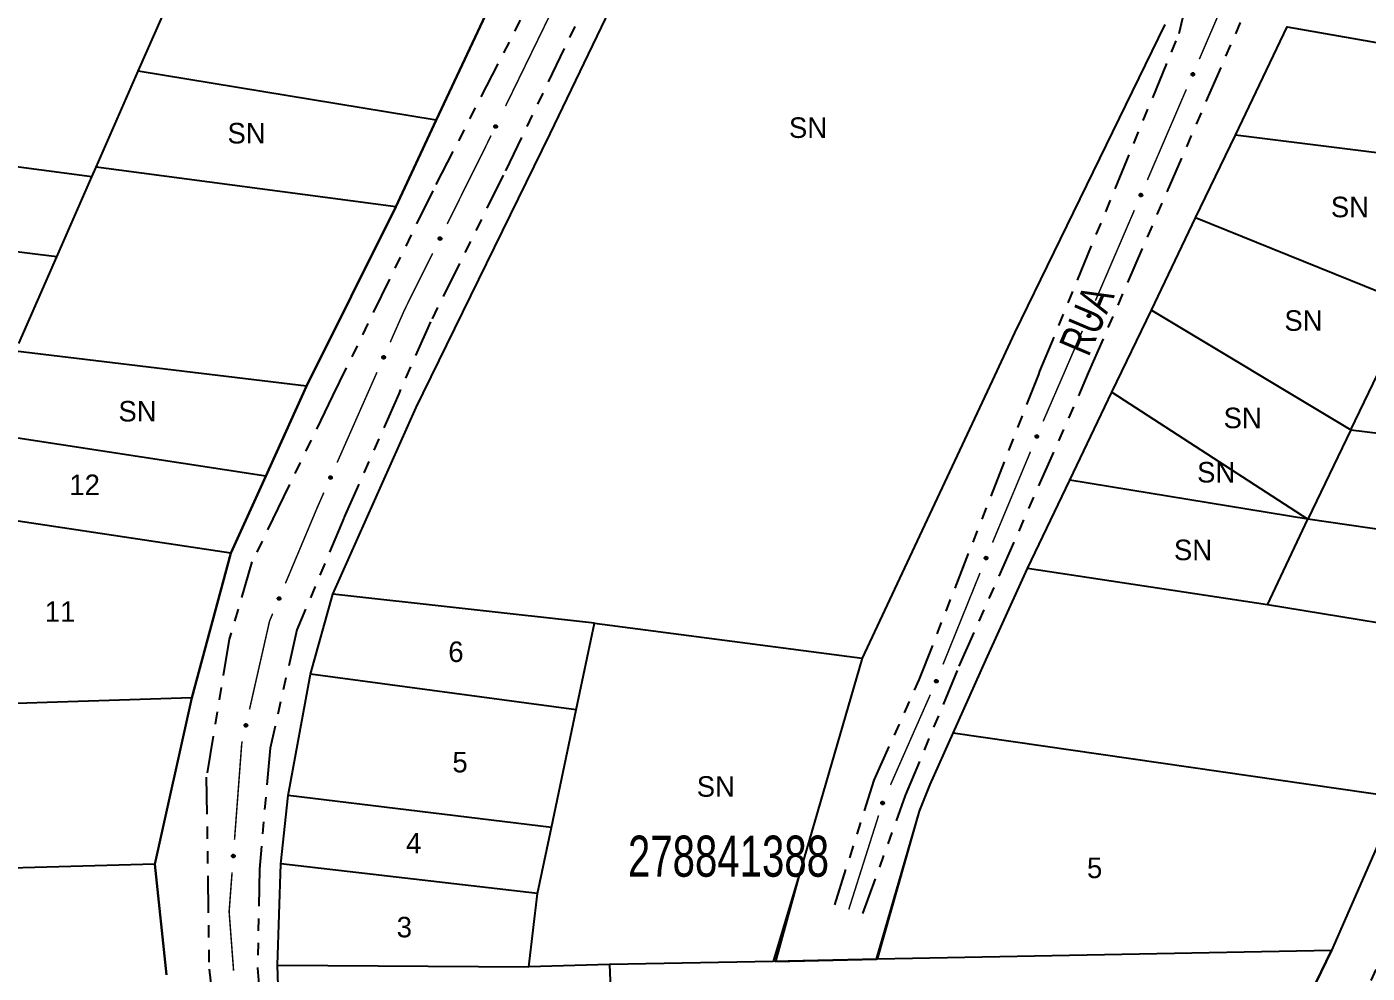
# Model space of a CAD drawing. Extents: x 203665 to 205970, y 4870865 to 4873745.
# Drawn here: x 203947.2 to 204110.3, y 4872643.9 to 4872759.1 of the extents above; entities that cross this region are included whole.
import ezdxf
from ezdxf.enums import TextEntityAlignment as Align

# ---------------------------------------------------------------- set-up
doc = ezdxf.new("R2010")
doc.units = 0
doc.header["$LTSCALE"] = 1.5
doc.header["$MEASUREMENT"] = 0
doc.linetypes.add('TRACO_25', pattern=[8, 3, -1, 1, -1, 1, -1])
for name, color, linetype in [('CD_MALHA_LOTES', 7, 'CONTINUOUS'), ('CD_TXT_QUADRA', 7, 'CONTINUOUS'), ('RU-QUADRA', 210, 'CONTINUOUS'), ('SV-EIXO-RUA-N-PAV', 6, 'CONTINUOUS'), ('SV-RUA-NAO-PAV', 7, 'CONTINUOUS'), ('SV-TXT-RUA-N-PAV', 7, 'CONTINUOUS'), ('Th_NmrPort', 1, 'CONTINUOUS')]:
    doc.layers.add(name, color=color, linetype=linetype)
doc.styles.add('ARIAL', font='ARIAL.SHX')

msp = doc.modelspace()

# ---------------------------------------------------------------- linework, layer by layer
at = {"layer": 'CD_MALHA_LOTES', "linetype": 'Continuous', "flags": 128}
for points in [[(203997.045184, 4872747.71954), (204007.122571, 4872769.27952)], [(203984.453938, 4872690.046151), (203994.607376, 4872712.758477), (203995.457898, 4872714.497536), (204010.90324, 4872746.078567), (204021.301447, 4872767.675082)], [(203960.777097, 4872753.678437), (203964.658147, 4872762.528245)], [(204085.727843, 4872759.355202), (204067.401495, 4872721.82098), (204064.966627, 4872716.61481), (204048.885571, 4872682.230729)], [(204094.290549, 4872745.913631), (204100.593371, 4872759.080587)], [(204100.593371, 4872759.080587), (204129.508646, 4872754.007759)], [(203955.656754, 4872742.002717), (203960.777097, 4872753.678437)], [(203997.045184, 4872747.71954), (203960.777097, 4872753.678437)], [(203992.129054, 4872737.170447), (203997.045184, 4872747.71954)], [(203955.141769, 4872740.828418), (203917.138509, 4872745.849774)], [(204089.446417, 4872735.816038), (204094.290549, 4872745.913631)], [(204124.140947, 4872742.182294), (204094.290549, 4872745.913631)], [(203955.141769, 4872740.828418), (203955.656754, 4872742.002717)], [(203992.129054, 4872737.170447), (203955.656754, 4872742.002717)], [(203950.873699, 4872731.096104), (203955.141769, 4872740.828418)], [(203981.271693, 4872715.330697), (203992.129054, 4872737.170447)], [(203950.873699, 4872731.096104), (203912.422159, 4872735.829224)], [(204084.067833, 4872724.604376), (204089.446417, 4872735.816038)], [(204115.728558, 4872725.198725), (204089.446417, 4872735.816038)], [(203946.239522, 4872720.528969), (203950.873699, 4872731.096104)], [(204079.266077, 4872714.595114), (204084.067833, 4872724.604376)], [(204084.067833, 4872724.604376), (204108.357162, 4872710.010408)], [(204108.357162, 4872710.010408), (204114.33308, 4872722.481786)], [(203981.271693, 4872715.330697), (203945.843474, 4872719.625876)], [(203976.295478, 4872704.385559), (203981.271693, 4872715.330697)], [(204074.13073, 4872703.89048), (204079.266077, 4872714.595114)], [(204079.266077, 4872714.595114), (204103.095548, 4872699.169169)], [(203976.295478, 4872704.385559), (203941.043475, 4872709.782466)], [(204108.357162, 4872710.010408), (204103.095548, 4872699.169169)], [(204108.357162, 4872710.010408), (204133.263878, 4872706.978955)], [(203972.040493, 4872695.026761), (203976.295478, 4872704.385559)], [(204068.978428, 4872693.150505), (204074.13073, 4872703.89048)], [(204103.095548, 4872699.169169), (204074.13073, 4872703.89048)], [(203972.040493, 4872695.026761), (203936.454951, 4872700.372729)], [(204098.196731, 4872688.72299), (204103.095548, 4872699.169169)], [(204127.972386, 4872695.540865), (204103.095548, 4872699.169169)], [(203967.301823, 4872677.426669), (203972.040493, 4872695.026761)], [(204059.944798, 4872673.105512), (204063.919891, 4872682.002356), (204068.978428, 4872693.150505)], [(204098.196731, 4872688.72299), (204068.978428, 4872693.150505)], [(203981.760155, 4872680.27603), (203984.453938, 4872690.046151)], [(204016.293015, 4872686.502925), (203984.453938, 4872690.046151)], [(204123.000375, 4872684.669604), (204098.196731, 4872688.72299)], [(204014.078237, 4872675.96297), (204016.293015, 4872686.502925)], [(204016.293015, 4872686.502925), (204048.885571, 4872682.230729)], [(204048.885571, 4872682.230729), (204041.406858, 4872656.549117), (204038.063453, 4872645.321024)], [(203979.02592, 4872665.504435), (203981.760155, 4872680.27603)], [(204014.078237, 4872675.96297), (203981.760155, 4872680.27603)], [(203967.301823, 4872677.426669), (203929.5738, 4872676.199085)], [(203962.819757, 4872657.174532), (203967.301823, 4872677.426669)], [(204011.065423, 4872661.625226), (204014.078237, 4872675.96297)], [(204050.723779, 4872645.577238), (204055.838317, 4872663.631841), (204057.161779, 4872666.876703), (204059.944798, 4872673.105512)], [(204114.127497, 4872665.269127), (204059.944798, 4872673.105512)], [(203978.119139, 4872657.193495), (203979.02592, 4872665.504435)], [(204011.065423, 4872661.625226), (203979.02592, 4872665.504435)], [(204114.127497, 4872665.269127), (204105.971338, 4872646.659182)], [(204009.379267, 4872653.600938), (204011.065423, 4872661.625226)], [(203962.819757, 4872657.174532), (203873.633464, 4872654.692204)], [(203964.224181, 4872643.680031), (203962.819757, 4872657.174532)], [(203977.743623, 4872644.868553), (203978.119139, 4872657.193495)], [(204009.379267, 4872653.600938), (203978.119139, 4872657.193495)], [(204008.30588, 4872644.674749), (204009.379267, 4872653.600938)], [(204050.723779, 4872645.577238), (204038.063453, 4872645.321024)], [(204105.971338, 4872646.659182), (204050.723779, 4872645.577238)], [(204094.57754, 4872623.111474), (204105.971338, 4872646.659182)], [(203977.743623, 4872644.868553), (204008.30588, 4872644.674749)], [(203978.040754, 4872634.766113), (203977.743623, 4872644.868553)], [(204018.14185, 4872644.933059), (204008.30588, 4872644.674749)], [(204038.063453, 4872645.321024), (204018.14185, 4872644.933059)], [(204018.14185, 4872644.933059), (204018.513482, 4872636.137773)]]:
    msp.add_lwpolyline(points, dxfattribs=at)
at = {"layer": 'RU-QUADRA', "linetype": 'Continuous', "flags": 128}
for points in [[(204007.122571, 4872769.27952), (203997.045184, 4872747.71954), (203992.129054, 4872737.170447), (203981.271693, 4872715.330697), (203976.295478, 4872704.385559), (203972.040493, 4872695.026761), (203967.301823, 4872677.426669), (203962.819757, 4872657.174532), (203964.224181, 4872643.680031)], [(203978.040754, 4872634.766113), (203977.743623, 4872644.868553), (203978.119139, 4872657.193495), (203979.02592, 4872665.504435), (203981.760155, 4872680.27603), (203984.453938, 4872690.046151), (203994.607376, 4872712.758477), (203995.457898, 4872714.497536), (204010.90324, 4872746.078567), (204021.301447, 4872767.675082)], [(204085.727843, 4872759.355202), (204067.401495, 4872721.82098), (204064.966627, 4872716.61481), (204048.885571, 4872682.230729), (204041.406858, 4872656.549117), (204038.335864, 4872645.319265), (204050.603991, 4872645.582568), (204055.838317, 4872663.631841), (204057.161779, 4872666.876703), (204059.944798, 4872673.105512), (204063.919891, 4872682.002356), (204068.978428, 4872693.150505), (204074.13073, 4872703.89048), (204079.266077, 4872714.595114), (204084.067833, 4872724.604376), (204089.446417, 4872735.816038), (204094.290549, 4872745.913631), (204100.604571, 4872759.075214), (204129.508646, 4872754.007759)], [(204114.127497, 4872665.269127), (204105.971338, 4872646.659182), (204094.57754, 4872623.111474)]]:
    msp.add_lwpolyline(points, dxfattribs=at)
at = {"layer": 'SV-EIXO-RUA-N-PAV', "const_width": 0.18}
for points in [[(204094.641559, 4872766.167595), (204089.901381, 4872755.143498)], [(204010.736786, 4872760.228145), (204005.482605, 4872749.439559)], [(204088.321322, 4872751.468799), (204083.581144, 4872740.444702)], [(204003.72259, 4872745.847604), (203998.384246, 4872735.100415)], [(204082.001084, 4872736.770003), (204077.655921, 4872726.664581)], [(203996.604798, 4872731.518018), (203993.490764, 4872725.248824)], [(204077.502213, 4872726.307105), (204077.259485, 4872725.746519)], [(204077.655921, 4872726.664581), (204077.502213, 4872726.307105)], [(203993.197933, 4872724.659295), (203992.252544, 4872722.516861)], [(203993.490764, 4872725.248824), (203993.197933, 4872724.659295)], [(203992.21684, 4872722.435949), (203991.445122, 4872720.687088)], [(203992.252544, 4872722.516861), (203992.21684, 4872722.435949)], [(204075.670117, 4872722.075837), (204070.902014, 4872711.063789)], [(203989.830278, 4872717.027541), (203984.985746, 4872706.048903)], [(204069.358081, 4872707.373787), (204064.735064, 4872696.300047)], [(203982.967191, 4872701.47447), (203982.603079, 4872700.649323)], [(203983.370902, 4872702.389356), (203982.967191, 4872701.47447)], [(203982.603079, 4872700.649323), (203978.692225, 4872691.339296)], [(204063.214587, 4872692.600366), (204058.717117, 4872681.475046)], [(203976.761853, 4872686.743929), (203974.32351, 4872676.001533)], [(203977.143078, 4872687.651458), (203976.761853, 4872686.743929)], [(204057.166557, 4872677.78832), (204052.325781, 4872666.808025)], [(203973.377822, 4872671.835201), (203972.501161, 4872660.140325)], [(203973.438099, 4872672.100758), (203973.377822, 4872671.835201)], [(204050.873234, 4872663.087099), (204047.246308, 4872651.648332)], [(203972.202155, 4872656.151516), (203971.90315, 4872652.162707)], [(203971.90315, 4872652.162707), (203971.844501, 4872651.380314)], [(203971.844501, 4872651.380314), (203972.387516, 4872644.185364)]]:
    msp.add_lwpolyline(points, dxfattribs=at)
at = {"layer": 'SV-EIXO-RUA-N-PAV'}
for points in [[(204089.269235, 4872753.39466), (204089.287987, 4872753.34949), (204089.294867, 4872753.306833), (204089.290364, 4872753.269604), (204089.277808, 4872753.237743), (204089.26129, 4872753.206594), (204089.237709, 4872753.178864), (204089.204718, 4872753.153884), (204089.159538, 4872753.134756), (204089.115377, 4872753.13058), (204089.078642, 4872753.133041), (204089.044665, 4872753.144222), (204089.014675, 4872753.160775), (204088.98668, 4872753.186223), (204088.961692, 4872753.219902), (204088.943557, 4872753.265798), (204088.937099, 4872753.307664), (204088.9424, 4872753.34356), (204088.953856, 4872753.377646), (204088.9711, 4872753.409244), (204088.994405, 4872753.436331), (204089.028361, 4872753.461429), (204089.073898, 4872753.478729), (204089.11558, 4872753.485646), (204089.15154, 4872753.480851), (204089.184845, 4872753.468817), (204089.216288, 4872753.45263), (204089.24515, 4872753.430085), (204089.269235, 4872753.39466)], [(204004.431914, 4872747.028171), (204004.448158, 4872746.982039), (204004.452684, 4872746.939069), (204004.446145, 4872746.902143), (204004.431858, 4872746.87102), (204004.413655, 4872746.840825), (204004.388586, 4872746.814432), (204004.354274, 4872746.791301), (204004.308111, 4872746.774682), (204004.263788, 4872746.772938), (204004.227243, 4872746.777412), (204004.193932, 4872746.790441), (204004.164895, 4872746.808616), (204004.138341, 4872746.835563), (204004.115239, 4872746.870563), (204004.099652, 4872746.917386), (204004.095503, 4872746.959543), (204004.102766, 4872746.995094), (204004.116077, 4872747.0285), (204004.13503, 4872747.059103), (204004.159787, 4872747.08487), (204004.195069, 4872747.108066), (204004.241487, 4872747.122838), (204004.283487, 4872747.127457), (204004.319129, 4872747.120694), (204004.351723, 4872747.106849), (204004.38223, 4872747.08896), (204004.40981, 4872747.064865), (204004.431914, 4872747.028171)], [(204082.948998, 4872738.695865), (204082.96775, 4872738.650694), (204082.974629, 4872738.608037), (204082.970127, 4872738.570808), (204082.95757, 4872738.538947), (204082.941053, 4872738.507798), (204082.917472, 4872738.480068), (204082.884481, 4872738.455089), (204082.839301, 4872738.43596), (204082.79514, 4872738.431784), (204082.758405, 4872738.434246), (204082.724428, 4872738.445426), (204082.694438, 4872738.461979), (204082.666443, 4872738.487427), (204082.641455, 4872738.521106), (204082.62332, 4872738.567003), (204082.616862, 4872738.608868), (204082.622163, 4872738.644764), (204082.633619, 4872738.67885), (204082.650863, 4872738.710448), (204082.674168, 4872738.737535), (204082.708124, 4872738.762634), (204082.75366, 4872738.779933), (204082.795343, 4872738.78685), (204082.831303, 4872738.782055), (204082.864608, 4872738.770021), (204082.896051, 4872738.753834), (204082.924913, 4872738.73129), (204082.948998, 4872738.695865)], [(203997.657028, 4872733.388926), (203997.673272, 4872733.342794), (203997.677799, 4872733.299824), (203997.671259, 4872733.262898), (203997.656972, 4872733.231775), (203997.638769, 4872733.20158), (203997.6137, 4872733.175187), (203997.579388, 4872733.152056), (203997.533225, 4872733.135437), (203997.488902, 4872733.133692), (203997.452357, 4872733.138167), (203997.419046, 4872733.151196), (203997.39001, 4872733.169371), (203997.363455, 4872733.196317), (203997.340353, 4872733.231318), (203997.324766, 4872733.278141), (203997.320617, 4872733.320298), (203997.32788, 4872733.355848), (203997.341191, 4872733.389255), (203997.360144, 4872733.419858), (203997.384901, 4872733.445625), (203997.420183, 4872733.46882), (203997.466601, 4872733.483593), (203997.508601, 4872733.488211), (203997.544244, 4872733.481449), (203997.576837, 4872733.467604), (203997.607344, 4872733.449715), (203997.634924, 4872733.42562), (203997.657028, 4872733.388926)], [(204076.622909, 4872723.99929), (204076.641546, 4872723.954072), (204076.648318, 4872723.911398), (204076.643721, 4872723.87418), (204076.631084, 4872723.842351), (204076.614487, 4872723.811244), (204076.590835, 4872723.783574), (204076.557782, 4872723.758678), (204076.512553, 4872723.739664), (204076.468382, 4872723.7356), (204076.431653, 4872723.738155), (204076.397705, 4872723.749421), (204076.367756, 4872723.76605), (204076.339827, 4872723.791569), (204076.314924, 4872723.825312), (204076.296905, 4872723.871254), (204076.290554, 4872723.913136), (204076.295945, 4872723.949017), (204076.307488, 4872723.983075), (204076.324812, 4872724.014629), (204076.348185, 4872724.041657), (204076.382204, 4872724.066669), (204076.427785, 4872724.083853), (204076.469485, 4872724.090665), (204076.505433, 4872724.085779), (204076.538707, 4872724.07366), (204076.570109, 4872724.057393), (204076.598913, 4872724.034776), (204076.622909, 4872723.99929)], [(203990.796416, 4872718.944325), (203990.814739, 4872718.898978), (203990.821213, 4872718.856259), (203990.816358, 4872718.819074), (203990.8035, 4872718.787333), (203990.786688, 4872718.756343), (203990.762844, 4872718.728838), (203990.729618, 4872718.704172), (203990.684258, 4872718.685473), (203990.64006, 4872718.681716), (203990.60335, 4872718.684526), (203990.569481, 4872718.696028), (203990.539649, 4872718.712865), (203990.511897, 4872718.738577), (203990.487229, 4872718.772492), (203990.46953, 4872718.818558), (203990.46347, 4872718.860483), (203990.469111, 4872718.896327), (203990.48089, 4872718.930303), (203990.498433, 4872718.961736), (203990.521994, 4872718.988601), (203990.556186, 4872719.013376), (203990.601885, 4872719.030242), (203990.643631, 4872719.036764), (203990.679544, 4872719.031628), (203990.712733, 4872719.019278), (203990.744021, 4872719.002794), (203990.772668, 4872718.979977), (203990.796416, 4872718.944325)], [(204070.285521, 4872709.309592), (204070.304751, 4872709.264622), (204070.312082, 4872709.222041), (204070.307975, 4872709.184766), (204070.295757, 4872709.152774), (204070.279571, 4872709.121452), (204070.256284, 4872709.093473), (204070.223561, 4872709.068145), (204070.178586, 4872709.048538), (204070.134472, 4872709.043895), (204070.097712, 4872709.045967), (204070.063619, 4872709.056786), (204070.033455, 4872709.07302), (204070.005192, 4872709.09817), (204069.979848, 4872709.131582), (204069.961227, 4872709.177284), (204069.954326, 4872709.219078), (204069.959246, 4872709.255028), (204069.97034, 4872709.289234), (204069.987248, 4872709.321013), (204070.010265, 4872709.348346), (204070.043952, 4872709.373803), (204070.089303, 4872709.391584), (204070.13091, 4872709.398943), (204070.166919, 4872709.39453), (204070.200349, 4872709.382849), (204070.231962, 4872709.366996), (204070.261061, 4872709.344759), (204070.285521, 4872709.309592)], [(203984.33704, 4872704.30614), (203984.355363, 4872704.260793), (203984.361837, 4872704.218074), (203984.356982, 4872704.180889), (203984.344124, 4872704.149148), (203984.327312, 4872704.118158), (203984.303468, 4872704.090653), (203984.270242, 4872704.065987), (203984.224882, 4872704.047288), (203984.180684, 4872704.043531), (203984.143974, 4872704.046341), (203984.110105, 4872704.057843), (203984.080273, 4872704.07468), (203984.052521, 4872704.100392), (203984.027853, 4872704.134307), (203984.010154, 4872704.180373), (203984.004094, 4872704.222298), (203984.009735, 4872704.258142), (203984.021514, 4872704.292118), (203984.039057, 4872704.323551), (203984.062618, 4872704.350416), (203984.09681, 4872704.375191), (203984.142509, 4872704.392057), (203984.184255, 4872704.398579), (203984.220168, 4872704.393443), (203984.253357, 4872704.381093), (203984.284645, 4872704.364609), (203984.313292, 4872704.341792), (203984.33704, 4872704.30614)], [(204064.105913, 4872694.511512), (204064.125651, 4872694.466763), (204064.133463, 4872694.424268), (204064.129778, 4872694.386949), (204064.117922, 4872694.35482), (204064.102091, 4872694.323317), (204064.079123, 4872694.295077), (204064.046688, 4872694.26938), (204064.001938, 4872694.249266), (204063.957879, 4872694.244124), (204063.921099, 4872694.24578), (204063.886885, 4872694.256213), (204063.856539, 4872694.272105), (204063.827994, 4872694.296933), (204063.802274, 4872694.330057), (204063.783137, 4872694.375545), (204063.775764, 4872694.417259), (204063.780276, 4872694.453262), (204063.790983, 4872694.487591), (204063.80753, 4872694.51956), (204063.830236, 4872694.547151), (204063.863634, 4872694.572987), (204063.90878, 4872694.59128), (204063.950301, 4872694.599109), (204063.986358, 4872694.595103), (204064.019918, 4872694.583801), (204064.051709, 4872694.568307), (204064.081058, 4872694.546401), (204064.105913, 4872694.511512)], [(203978.074787, 4872689.585212), (203978.093917, 4872689.5402), (203978.101155, 4872689.497603), (203978.096965, 4872689.460337), (203978.084677, 4872689.428372), (203978.068421, 4872689.397086), (203978.045073, 4872689.369158), (203978.012294, 4872689.343902), (203977.967276, 4872689.324395), (203977.923152, 4872689.319849), (203977.886397, 4872689.322001), (203977.852328, 4872689.332896), (203977.822199, 4872689.349197), (203977.793992, 4872689.374408), (203977.768722, 4872689.407877), (203977.750202, 4872689.453619), (203977.743393, 4872689.495429), (203977.748392, 4872689.531368), (203977.759562, 4872689.56555), (203977.77654, 4872689.597292), (203977.799617, 4872689.624573), (203977.83336, 4872689.649956), (203977.87875, 4872689.667637), (203977.920373, 4872689.674904), (203977.956372, 4872689.670411), (203977.989777, 4872689.658657), (203978.021355, 4872689.642734), (203978.050405, 4872689.620433), (203978.074787, 4872689.585212)], [(204058.05006, 4872679.519481), (204058.068398, 4872679.474141), (204058.074888, 4872679.431423), (204058.070045, 4872679.394237), (204058.057198, 4872679.362492), (204058.040396, 4872679.331496), (204058.016562, 4872679.303982), (204057.983345, 4872679.279305), (204057.937991, 4872679.26059), (204057.893794, 4872679.256819), (204057.857083, 4872679.259616), (204057.82321, 4872679.271107), (204057.793372, 4872679.287933), (204057.765611, 4872679.313636), (204057.740932, 4872679.347542), (204057.723217, 4872679.393602), (204057.717143, 4872679.435525), (204057.722771, 4872679.471371), (204057.734539, 4872679.505351), (204057.752071, 4872679.53679), (204057.775623, 4872679.563663), (204057.809806, 4872679.58845), (204057.855499, 4872679.605332), (204057.897243, 4872679.611868), (204057.933158, 4872679.606745), (204057.966352, 4872679.594406), (204057.997645, 4872679.577932), (204058.0263, 4872679.555125), (204058.05006, 4872679.519481)], [(203974.019958, 4872674.166896), (203974.046612, 4872674.125888), (203974.061135, 4872674.085194), (203974.063478, 4872674.047767), (203974.056925, 4872674.014154), (203974.046348, 4872673.980521), (203974.028203, 4872673.948964), (203974.000306, 4872673.918401), (203973.959358, 4872673.891375), (203973.916693, 4872673.879238), (203973.880122, 4872673.874977), (203973.844679, 4872673.879792), (203973.812178, 4872673.890615), (203973.780023, 4872673.910547), (203973.749326, 4872673.93912), (203973.723146, 4872673.980953), (203973.709183, 4872674.020946), (203973.707866, 4872674.057207), (203973.712933, 4872674.092809), (203973.724143, 4872674.127016), (203973.742133, 4872674.157889), (203973.770958, 4872674.188744), (203973.812589, 4872674.214037), (203973.852318, 4872674.228419), (203973.888551, 4872674.230244), (203973.923489, 4872674.224467), (203973.957351, 4872674.214269), (203973.989832, 4872674.197349), (203974.019958, 4872674.166896)], [(204051.502786, 4872664.708398), (204051.525912, 4872664.665303), (204051.536976, 4872664.623536), (204051.536177, 4872664.586044), (204051.526832, 4872664.553097), (204051.513475, 4872664.520468), (204051.492751, 4872664.490542), (204051.462392, 4872664.462423), (204051.419324, 4872664.438921), (204051.375793, 4872664.430399), (204051.338994, 4872664.429216), (204051.304079, 4872664.436982), (204051.272599, 4872664.450489), (204051.242225, 4872664.473044), (204051.214029, 4872664.504088), (204051.191445, 4872664.547966), (204051.180879, 4872664.588988), (204051.182604, 4872664.625231), (204051.190634, 4872664.660284), (204051.20467, 4872664.693432), (204051.225182, 4872664.722691), (204051.25649, 4872664.751023), (204051.300093, 4872664.77274), (204051.340887, 4872664.783745), (204051.377145, 4872664.782529), (204051.411477, 4872664.773847), (204051.444366, 4872664.760848), (204051.475316, 4872664.741268), (204051.502786, 4872664.708398)], [(203972.472171, 4872658.28097), (203972.504595, 4872658.244354), (203972.524974, 4872658.206254), (203972.532825, 4872658.169585), (203972.531313, 4872658.135372), (203972.525824, 4872658.100545), (203972.512543, 4872658.066653), (203972.489471, 4872658.032301), (203972.452968, 4872657.999518), (203972.412567, 4872657.981207), (203972.377028, 4872657.971587), (203972.341262, 4872657.971109), (203972.307519, 4872657.977008), (203972.27277, 4872657.991967), (203972.238186, 4872658.015689), (203972.20611, 4872658.053191), (203972.186387, 4872658.090681), (203972.179725, 4872658.126348), (203972.179472, 4872658.162308), (203972.185502, 4872658.197797), (203972.19873, 4872658.230991), (203972.222677, 4872658.265768), (203972.260111, 4872658.296937), (203972.297278, 4872658.317035), (203972.332842, 4872658.324196), (203972.368251, 4872658.323648), (203972.403249, 4872658.318568), (203972.437874, 4872658.306636), (203972.472171, 4872658.28097)]]:
    msp.add_lwpolyline(points, close=True, dxfattribs=at)
for points in [[(204088.9711, 4872753.409244), (204088.937099, 4872753.307664)], [(204088.981622, 4872753.41855), (204088.942413, 4872753.292819)], [(204088.994405, 4872753.436331), (204088.943557, 4872753.265798)], [(204089.011394, 4872753.442881), (204088.955263, 4872753.250161)], [(204089.028361, 4872753.461429), (204088.961692, 4872753.219902)], [(204089.051018, 4872753.465947), (204088.974919, 4872753.206061)], [(204089.073898, 4872753.478729), (204088.98668, 4872753.186223)], [(204089.092961, 4872753.480589), (204089.001582, 4872753.178258)], [(204089.11558, 4872753.485646), (204089.014675, 4872753.160775)], [(204089.131483, 4872753.480364), (204089.030401, 4872753.155469)], [(204089.15154, 4872753.480851), (204089.044665, 4872753.144222)], [(204089.16677, 4872753.472618), (204089.059948, 4872753.141279)], [(204089.184845, 4872753.468817), (204089.078642, 4872753.133041)], [(204089.200077, 4872753.456811), (204089.100613, 4872753.135677)], [(204089.216288, 4872753.45263), (204089.115377, 4872753.13058)], [(204089.228721, 4872753.437068), (204089.139673, 4872753.136705)], [(204089.24515, 4872753.430085), (204089.159538, 4872753.134756)], [(204089.255208, 4872753.412311), (204089.181792, 4872753.148301)], [(204089.269235, 4872753.39466), (204089.204718, 4872753.153884)], [(204089.27845, 4872753.369641), (204089.223748, 4872753.173335)], [(204089.287987, 4872753.34949), (204089.237709, 4872753.178864)], [(204089.292014, 4872753.32519), (204089.25209, 4872753.201252)], [(204089.294867, 4872753.306833), (204089.26129, 4872753.206594)], [(204004.13503, 4872747.059103), (204004.095503, 4872746.959543)], [(204004.159787, 4872747.08487), (204004.099652, 4872746.917386)], [(204004.146047, 4872747.067817), (204004.099993, 4872746.944428)], [(204004.177109, 4872747.090477), (204004.110481, 4872746.901129)], [(204004.195069, 4872747.108066), (204004.115239, 4872746.870563)], [(204004.21794, 4872747.111333), (204004.127686, 4872746.856017)], [(204004.241487, 4872747.122838), (204004.138341, 4872746.835563)], [(204004.260624, 4872747.123649), (204004.152782, 4872746.826792)], [(204004.283487, 4872747.127457), (204004.164895, 4872746.808616)], [(204004.299075, 4872747.121309), (204004.180307, 4872746.802455)], [(204004.319129, 4872747.120694), (204004.193932, 4872746.790441)], [(204004.333884, 4872747.111637), (204004.20903, 4872746.786664)], [(204004.351723, 4872747.106849), (204004.227243, 4872746.777412)], [(204004.366273, 4872747.094025), (204004.249326, 4872746.778837)], [(204004.38223, 4872747.08896), (204004.263788, 4872746.772938)], [(204004.393789, 4872747.07274), (204004.288384, 4872746.777719)], [(204004.40981, 4872747.064865), (204004.308111, 4872746.774682)], [(204004.418878, 4872747.046565), (204004.331076, 4872746.786985)], [(204004.431914, 4872747.028171), (204004.354274, 4872746.791301)], [(204004.439741, 4872747.002683), (204004.374343, 4872746.809677)], [(204004.448158, 4872746.982039), (204004.388586, 4872746.814432)], [(204004.450844, 4872746.957555), (204004.404175, 4872746.835996)], [(204004.452684, 4872746.939069), (204004.413655, 4872746.840825)], [(204082.650863, 4872738.710448), (204082.616862, 4872738.608868)], [(204082.661385, 4872738.719754), (204082.622176, 4872738.594023)], [(204082.674168, 4872738.737535), (204082.62332, 4872738.567003)], [(204082.691156, 4872738.744086), (204082.635025, 4872738.551365)], [(204082.708124, 4872738.762634), (204082.641455, 4872738.521106)], [(204082.730781, 4872738.767151), (204082.654682, 4872738.507265)], [(204082.75366, 4872738.779933), (204082.666443, 4872738.487427)], [(204082.772724, 4872738.781793), (204082.681345, 4872738.479462)], [(204082.795343, 4872738.78685), (204082.694438, 4872738.461979)], [(204082.811245, 4872738.781568), (204082.710164, 4872738.456673)], [(204082.831303, 4872738.782055), (204082.724428, 4872738.445426)], [(204082.846533, 4872738.773822), (204082.73971, 4872738.442483)], [(204082.864608, 4872738.770021), (204082.758405, 4872738.434246)], [(204082.87984, 4872738.758015), (204082.780376, 4872738.436881)], [(204082.896051, 4872738.753834), (204082.79514, 4872738.431784)], [(204082.908484, 4872738.738272), (204082.819436, 4872738.437909)], [(204082.924913, 4872738.73129), (204082.839301, 4872738.43596)], [(204082.934971, 4872738.713515), (204082.861555, 4872738.449505)], [(204082.948998, 4872738.695865), (204082.884481, 4872738.455089)], [(204082.958213, 4872738.670845), (204082.903511, 4872738.474539)], [(204082.96775, 4872738.650694), (204082.917472, 4872738.480068)], [(204082.971777, 4872738.626394), (204082.931853, 4872738.502456)], [(204082.974629, 4872738.608037), (204082.941053, 4872738.507798)], [(203997.360144, 4872733.419858), (203997.320617, 4872733.320298)], [(203997.384901, 4872733.445625), (203997.324766, 4872733.278141)], [(203997.371161, 4872733.428572), (203997.325107, 4872733.305183)], [(203997.402223, 4872733.451232), (203997.335595, 4872733.261884)], [(203997.420183, 4872733.46882), (203997.340353, 4872733.231318)], [(203997.443054, 4872733.472087), (203997.3528, 4872733.216772)], [(203997.466601, 4872733.483593), (203997.363455, 4872733.196317)], [(203997.485738, 4872733.484404), (203997.377897, 4872733.187547)], [(203997.508601, 4872733.488211), (203997.39001, 4872733.169371)], [(203997.524189, 4872733.482064), (203997.405421, 4872733.16321)], [(203997.544244, 4872733.481449), (203997.419046, 4872733.151196)], [(203997.558998, 4872733.472392), (203997.434144, 4872733.147419)], [(203997.576837, 4872733.467604), (203997.452357, 4872733.138167)], [(203997.591387, 4872733.45478), (203997.47444, 4872733.139592)], [(203997.607344, 4872733.449715), (203997.488902, 4872733.133692)], [(203997.618903, 4872733.433494), (203997.513498, 4872733.138474)], [(203997.634924, 4872733.42562), (203997.533225, 4872733.135437)], [(203997.643992, 4872733.40732), (203997.55619, 4872733.14774)], [(203997.657028, 4872733.388926), (203997.579388, 4872733.152056)], [(203997.664855, 4872733.363438), (203997.599457, 4872733.170432)], [(203997.673272, 4872733.342794), (203997.6137, 4872733.175187)], [(203997.675958, 4872733.31831), (203997.629289, 4872733.19675)], [(203997.677799, 4872733.299824), (203997.638769, 4872733.20158)], [(204076.324812, 4872724.014629), (204076.290554, 4872723.913136)], [(204076.335357, 4872724.023908), (204076.29583, 4872723.898277)], [(204076.348185, 4872724.041657), (204076.296905, 4872723.871254)], [(204076.36519, 4872724.048164), (204076.308571, 4872723.855586)], [(204076.382204, 4872724.066669), (204076.314924, 4872723.825312)], [(204076.404873, 4872724.071129), (204076.328115, 4872723.811437)], [(204076.427785, 4872724.083853), (204076.339827, 4872723.791569)], [(204076.446853, 4872724.085665), (204076.354708, 4872723.783566)], [(204076.469485, 4872724.090665), (204076.367756, 4872723.76605)], [(204076.485374, 4872724.085342), (204076.38347, 4872723.760704)], [(204076.505433, 4872724.085779), (204076.397705, 4872723.749421)], [(204076.520642, 4872724.077507), (204076.41298, 4872723.74644)], [(204076.538707, 4872724.07366), (204076.431653, 4872723.738155)], [(204076.553908, 4872724.061615), (204076.45363, 4872723.740734)], [(204076.570109, 4872724.057393), (204076.468382, 4872723.7356)], [(204076.582502, 4872724.0418), (204076.492693, 4872723.741664)], [(204076.598913, 4872724.034776), (204076.512553, 4872723.739664)], [(204076.608927, 4872724.016976), (204076.534842, 4872723.753153)], [(204076.622909, 4872723.99929), (204076.557782, 4872723.758678)], [(204076.63206, 4872723.974247), (204076.576861, 4872723.77808)], [(204076.641546, 4872723.954072), (204076.590835, 4872723.783574)], [(204076.645511, 4872723.929762), (204076.605274, 4872723.805925)], [(204076.648318, 4872723.911398), (204076.614487, 4872723.811244)], [(203990.498433, 4872718.961736), (203990.46347, 4872718.860483)], [(203990.509043, 4872718.970941), (203990.468643, 4872718.845588)], [(203990.521994, 4872718.988601), (203990.46953, 4872718.818558)], [(203990.539043, 4872718.99499), (203990.481087, 4872718.80281)], [(203990.556186, 4872719.013376), (203990.487229, 4872718.772492)], [(203990.578885, 4872719.017679), (203990.500324, 4872718.758526)], [(203990.601885, 4872719.030242), (203990.511897, 4872718.738577)], [(203990.620965, 4872719.031922), (203990.526722, 4872718.730471)], [(203990.643631, 4872719.036764), (203990.539649, 4872718.712865)], [(203990.659483, 4872719.031332), (203990.555324, 4872718.70741)], [(203990.679544, 4872719.031628), (203990.569481, 4872718.696028)], [(203990.694695, 4872719.023251), (203990.584734, 4872718.692941)], [(203990.712733, 4872719.019278), (203990.60335, 4872718.684526)], [(203990.72785, 4872719.007129), (203990.625345, 4872718.686952)], [(203990.744021, 4872719.002794), (203990.64006, 4872718.681716)], [(203990.756306, 4872718.987115), (203990.664413, 4872718.68761)], [(203990.772668, 4872718.979977), (203990.684258, 4872718.685473)], [(203990.782557, 4872718.962108), (203990.70664, 4872718.698806)], [(203990.796416, 4872718.944325), (203990.729618, 4872718.704172)], [(203990.805393, 4872718.919219), (203990.748831, 4872718.723441)], [(203990.814739, 4872718.898978), (203990.762844, 4872718.728838)], [(203990.818535, 4872718.874642), (203990.777437, 4872718.751088)], [(203990.821213, 4872718.856259), (203990.786688, 4872718.756343)], [(204069.987248, 4872709.321013), (204069.954326, 4872709.219078)], [(204069.997671, 4872709.33043), (204069.959797, 4872709.20429)], [(204070.010265, 4872709.348346), (204069.961227, 4872709.177284)], [(204070.027183, 4872709.355076), (204069.973098, 4872709.161771)], [(204070.043952, 4872709.373803), (204069.979848, 4872709.131582)], [(204070.06656, 4872709.378561), (204069.993221, 4872709.117882)], [(204070.089303, 4872709.391584), (204070.005192, 4872709.09817)], [(204070.108346, 4872709.393647), (204070.020177, 4872709.090363)], [(204070.13091, 4872709.398943), (204070.033455, 4872709.07302)], [(204070.146867, 4872709.39383), (204070.049237, 4872709.067881)], [(204070.166919, 4872709.39453), (204070.063619, 4872709.056786)], [(204070.182235, 4872709.386458), (204070.078932, 4872709.054006)], [(204070.200349, 4872709.382849), (204070.097712, 4872709.045967)], [(204070.215708, 4872709.371005), (204070.119654, 4872709.048834)], [(204070.231962, 4872709.366996), (204070.134472, 4872709.043895)], [(204070.244559, 4872709.351567), (204070.158701, 4872709.050277)], [(204070.261061, 4872709.344759), (204070.178586, 4872709.048538)], [(204070.271308, 4872709.327093), (204070.200695, 4872709.062319)], [(204070.285521, 4872709.309592), (204070.223561, 4872709.068145)], [(204070.295, 4872709.284671), (204070.242383, 4872709.087796)], [(204070.304751, 4872709.264622), (204070.256284, 4872709.093473)], [(204070.309035, 4872709.240367), (204070.270428, 4872709.116012)], [(204070.312082, 4872709.222041), (204070.279571, 4872709.121452)], [(203984.039057, 4872704.323551), (203984.004094, 4872704.222298)], [(203984.049667, 4872704.332756), (203984.009267, 4872704.207403)], [(203984.062618, 4872704.350416), (203984.010154, 4872704.180373)], [(203984.079667, 4872704.356805), (203984.021711, 4872704.164625)], [(203984.09681, 4872704.375191), (203984.027853, 4872704.134307)], [(203984.119509, 4872704.379494), (203984.040948, 4872704.120341)], [(203984.142509, 4872704.392057), (203984.052521, 4872704.100392)], [(203984.161589, 4872704.393737), (203984.067346, 4872704.092286)], [(203984.184255, 4872704.398579), (203984.080273, 4872704.07468)], [(203984.200107, 4872704.393147), (203984.095948, 4872704.069225)], [(203984.220168, 4872704.393443), (203984.110105, 4872704.057843)], [(203984.235319, 4872704.385066), (203984.125359, 4872704.054755)], [(203984.253357, 4872704.381093), (203984.143974, 4872704.046341)], [(203984.268474, 4872704.368944), (203984.165969, 4872704.048767)], [(203984.284645, 4872704.364609), (203984.180684, 4872704.043531)], [(203984.29693, 4872704.34893), (203984.205037, 4872704.049425)], [(203984.313292, 4872704.341792), (203984.224882, 4872704.047288)], [(203984.323181, 4872704.323923), (203984.247264, 4872704.060621)], [(203984.33704, 4872704.30614), (203984.270242, 4872704.065987)], [(203984.346017, 4872704.281034), (203984.289455, 4872704.085256)], [(203984.355363, 4872704.260793), (203984.303468, 4872704.090653)], [(203984.359159, 4872704.236457), (203984.318061, 4872704.112903)], [(203984.361837, 4872704.218074), (203984.327312, 4872704.118158)], [(204063.80753, 4872694.51956), (204063.775764, 4872694.417259)], [(204063.817846, 4872694.529093), (204063.781401, 4872694.402533)], [(204063.830236, 4872694.547151), (204063.783137, 4872694.375545)], [(204063.847077, 4872694.554072), (204063.795182, 4872694.360167)], [(204063.863634, 4872694.572987), (204063.802274, 4872694.330057)], [(204063.886186, 4872694.578), (204063.8158, 4872694.316509)], [(204063.90878, 4872694.59128), (204063.827994, 4872694.296933)], [(204063.927799, 4872694.593558), (204063.843066, 4872694.289297)], [(204063.950301, 4872694.599109), (204063.856539, 4872694.272105)], [(204063.966316, 4872694.594177), (204063.872378, 4872694.267145)], [(204063.986358, 4872694.595103), (204063.886885, 4872694.256213)], [(204064.001764, 4872694.587206), (204063.902228, 4872694.253606)], [(204064.019918, 4872694.583801), (204063.921099, 4872694.24578)], [(204064.03541, 4872694.572133), (204063.943006, 4872694.248896)], [(204064.051709, 4872694.568307), (204063.957879, 4872694.244124)], [(204064.064479, 4872694.553022), (204063.982035, 4872694.25078)], [(204064.081058, 4872694.546401), (204064.001938, 4872694.249266)], [(204064.091503, 4872694.528851), (204064.02389, 4872694.263296)], [(204064.105913, 4872694.511512), (204064.046688, 4872694.26938)], [(204064.115674, 4872694.4867), (204064.065287, 4872694.289243)], [(204064.125651, 4872694.466763), (204064.079123, 4872694.295077)], [(204064.130209, 4872694.442558), (204064.09301, 4872694.317774)], [(204064.133463, 4872694.424268), (204064.102091, 4872694.323317)], [(203977.77654, 4872689.597292), (203977.743393, 4872689.495429)], [(203977.786983, 4872689.606685), (203977.748831, 4872689.480629)], [(203977.799617, 4872689.624573), (203977.750202, 4872689.453619)], [(203977.816549, 4872689.631266), (203977.762039, 4872689.438081)], [(203977.83336, 4872689.649956), (203977.768722, 4872689.407877)], [(203977.855978, 4872689.654664), (203977.782064, 4872689.394148)], [(203977.87875, 4872689.667637), (203977.793992, 4872689.374408)], [(203977.897797, 4872689.669657), (203977.80896, 4872689.366569)], [(203977.920373, 4872689.674904), (203977.822199, 4872689.349197)], [(203977.936319, 4872689.669756), (203977.83797, 4872689.344023)], [(203977.956372, 4872689.670411), (203977.852328, 4872689.332896)], [(203977.971671, 4872689.662306), (203977.867634, 4872689.330082)], [(203977.989777, 4872689.658657), (203977.886397, 4872689.322001)], [(203978.005109, 4872689.646779), (203977.908345, 4872689.324821)], [(203978.021355, 4872689.642734), (203977.923152, 4872689.319849)], [(203978.033918, 4872689.627278), (203977.947395, 4872689.326177)], [(203978.050405, 4872689.620433), (203977.967276, 4872689.324395)], [(203978.060612, 4872689.602744), (203977.989415, 4872689.338127)], [(203978.074787, 4872689.585212), (203978.012294, 4872689.343902)], [(203978.084211, 4872689.56027), (203978.03116, 4872689.363512)], [(203978.093917, 4872689.5402), (203978.045073, 4872689.369158)], [(203978.098148, 4872689.515935), (203978.059266, 4872689.391666)], [(203978.101155, 4872689.497603), (203978.068421, 4872689.397086)], [(204057.752071, 4872679.53679), (204057.717143, 4872679.435525)], [(204057.762678, 4872679.545999), (204057.722321, 4872679.420632)], [(204057.775623, 4872679.563663), (204057.723217, 4872679.393602)], [(204057.79267, 4872679.570058), (204057.73478, 4872679.377858)], [(204057.809806, 4872679.58845), (204057.740932, 4872679.347542)], [(204057.832504, 4872679.59276), (204057.754032, 4872679.333581)], [(204057.855499, 4872679.605332), (204057.765611, 4872679.313636)], [(204057.874579, 4872679.607018), (204057.78044, 4872679.305535)], [(204057.897243, 4872679.611868), (204057.793372, 4872679.287933)], [(204057.913097, 4872679.606441), (204057.809049, 4872679.282484)], [(204057.933158, 4872679.606745), (204057.82321, 4872679.271107)], [(204057.948312, 4872679.598372), (204057.838465, 4872679.268024)], [(204057.966352, 4872679.594406), (204057.857083, 4872679.259616)], [(204057.981473, 4872679.582262), (204057.879077, 4872679.26205)], [(204057.997645, 4872679.577932), (204057.893794, 4872679.256819)], [(204058.009935, 4872679.562258), (204057.918145, 4872679.262721)], [(204058.0263, 4872679.555125), (204057.937991, 4872679.26059)], [(204058.036195, 4872679.537259), (204057.960368, 4872679.273932)], [(204058.05006, 4872679.519481), (204057.983345, 4872679.279305)], [(204058.059046, 4872679.494378), (204058.002551, 4872679.298581)], [(204058.068398, 4872679.474141), (204058.016562, 4872679.303982)], [(204058.072203, 4872679.449806), (204058.031147, 4872679.326237)], [(204058.074888, 4872679.431423), (204058.040396, 4872679.331496)], [(203973.724143, 4872674.127016), (203973.709183, 4872674.020946)], [(203973.732797, 4872674.13808), (203973.717108, 4872674.007315)], [(203973.742133, 4872674.157889), (203973.723146, 4872673.980953)], [(203973.757647, 4872674.16742), (203973.737501, 4872673.967705)], [(203973.770958, 4872674.188744), (203973.749326, 4872673.93912)], [(203973.792415, 4872674.197307), (203973.764849, 4872673.927916)], [(203973.812589, 4872674.214037), (203973.780023, 4872673.910547)], [(203973.830996, 4872674.219333), (203973.796124, 4872673.905425)], [(203973.852318, 4872674.228419), (203973.812178, 4872673.890615)], [(203973.868916, 4872674.226118), (203973.828608, 4872673.888257)], [(203973.888551, 4872674.230244), (203973.844679, 4872673.879792)], [(203973.905024, 4872674.224918), (203973.860242, 4872673.879678)], [(203973.923489, 4872674.224467), (203973.880122, 4872673.874977)], [(203973.94065, 4872674.215432), (203973.901248, 4872673.881564)], [(203973.957351, 4872674.214269), (203973.916693, 4872673.879238)], [(203973.972407, 4872674.201228), (203973.93947, 4872673.889679)], [(203973.989832, 4872674.197349), (203973.959358, 4872673.891375)], [(203974.002955, 4872674.181701), (203973.978777, 4872673.908741)], [(203974.019958, 4872674.166896), (203974.000306, 4872673.918401)], [(203974.033569, 4872674.143969), (203974.015481, 4872673.940988)], [(203974.046612, 4872674.125888), (203974.028203, 4872673.948964)], [(203974.054991, 4872674.102726), (203974.038273, 4872673.973594)], [(203974.061135, 4872674.085194), (203974.046348, 4872673.980521)], [(204051.20467, 4872664.693432), (204051.180879, 4872664.588988)], [(204051.21422, 4872664.703732), (204051.187635, 4872664.574741)], [(204051.225182, 4872664.722691), (204051.191445, 4872664.547966)], [(204051.24144, 4872664.730889), (204051.204639, 4872664.533562)], [(204051.25649, 4872664.751023), (204051.214029, 4872664.504088)], [(204051.278589, 4872664.757759), (204051.22856, 4872664.491622)], [(204051.300093, 4872664.77274), (204051.242225, 4872664.473044)], [(204051.318879, 4872664.776477), (204051.257841, 4872664.466592)], [(204051.340887, 4872664.783745), (204051.272599, 4872664.450489)], [(204051.357234, 4872664.780061), (204051.288773, 4872664.446764)], [(204051.377145, 4872664.782529), (204051.304079, 4872664.436982)], [(204051.393115, 4872664.775842), (204051.319577, 4872664.435565)], [(204051.411477, 4872664.773847), (204051.338994, 4872664.429216)], [(204051.427821, 4872664.763406), (204051.360597, 4872664.434011)], [(204051.444366, 4872664.760848), (204051.375793, 4872664.430399)], [(204051.458277, 4872664.746592), (204051.399364, 4872664.438896)], [(204051.475316, 4872664.741268), (204051.419324, 4872664.438921)], [(204051.487082, 4872664.724575), (204051.44013, 4872664.4546)], [(204051.502786, 4872664.708398), (204051.462392, 4872664.462423)], [(204051.514429, 4872664.684412), (204051.479405, 4872664.483659)], [(204051.525912, 4872664.665303), (204051.492751, 4872664.490542)], [(204051.532322, 4872664.641521), (204051.504848, 4872664.514242)], [(204051.536976, 4872664.623536), (204051.513475, 4872664.520468)], [(203972.185502, 4872658.197797), (203972.186387, 4872658.090681)], [(203972.192425, 4872658.210018), (203972.19624, 4872658.078371)], [(203972.19873, 4872658.230991), (203972.20611, 4872658.053191)], [(203972.212664, 4872658.24271), (203972.222265, 4872658.042211)], [(203972.222677, 4872658.265768), (203972.238186, 4872658.015689)], [(203972.242632, 4872658.277409), (203972.255195, 4872658.006902)], [(203972.260111, 4872658.296937), (203972.27277, 4872657.991967)], [(203972.277533, 4872658.304896), (203972.289452, 4872657.989282)], [(203972.297278, 4872658.317035), (203972.307519, 4872657.977008)], [(203972.314034, 4872658.317212), (203972.324116, 4872657.977105)], [(203972.332842, 4872658.324196), (203972.341262, 4872657.971109)], [(203972.349922, 4872658.321364), (203972.356671, 4872657.973297)], [(203972.368251, 4872658.323648), (203972.377028, 4872657.971587)], [(203972.386559, 4872658.317249), (203972.396947, 4872657.981224)], [(203972.403249, 4872658.318568), (203972.412567, 4872657.981207)], [(203972.420067, 4872658.307895), (203972.43355, 4872657.994901)], [(203972.437874, 4872658.306636), (203972.452968, 4872657.999518)], [(203972.453166, 4872658.293099), (203972.469607, 4872658.019565)], [(203972.472171, 4872658.28097), (203972.489471, 4872658.032301)], [(203972.489022, 4872658.260308), (203972.50114, 4872658.056883)], [(203972.504595, 4872658.244354), (203972.512543, 4872658.066653)], [(203972.516305, 4872658.222685), (203972.518862, 4872658.0925)], [(203972.524974, 4872658.206254), (203972.525824, 4872658.100545)]]:
    msp.add_lwpolyline(points, dxfattribs=at)
at = {"layer": 'SV-RUA-NAO-PAV', "linetype": 'TRACO_25'}
for points in [[(203930.594905, 4872781.783788, 12.525574), (203947.270027, 4872779.871783, 12.310345), (204006.484688, 4872773.426717, 11.688573), (204009.600576, 4872770.301509, 11.688573), (204010.052753, 4872767.557772, 11.688573), (204010.012708, 4872765.243848, 11.688573), (203996.619646, 4872739.13943, 11.760316), (203984.439828, 4872714.161919, 11.935688), (203978.456493, 4872701.891718, 11.935688), (203974.625204, 4872693.948163, 11.83519), (203971.858907, 4872684.56722, 11.72586), (203969.065464, 4872667.735381, 11.914702), (203969.404389, 4872644.392544, 11.865006), (203972.213737, 4872619.689376, 11.417747), (203977.183462, 4872619.889062, 11.417747)], [(204017.836173, 4872767.240471, 11.704516), (204005.211001, 4872741.023555, 11.911774), (203996.349839, 4872723.182091, 11.927716), (203992.477555, 4872714.406753, 11.927716), (203985.799447, 4872699.272877, 11.935688), (203980.088153, 4872685.676795, 11.795433), (203976.823791, 4872671.295283, 11.795433), (203975.529484, 4872656.563595, 11.686103), (203975.314111, 4872644.502156, 11.49726), (203977.183462, 4872619.889062, 11.417747)], [(204045.55386, 4872652.220478, 11.361745), (204050.333557, 4872667.375761, 11.345801), (204055.819759, 4872679.592331, 11.345801), (204070.358114, 4872716.779038, 11.345801), (204070.509515, 4872717.166297, 11.17043), (204087.446805, 4872758.255313, 10.771859), (204088.964718, 4872764.797417, 10.763887)], [(204048.971465, 4872651.150073, 11.345801), (204054.151532, 4872665.51618, 11.313916), (204060.699605, 4872681.244741, 11.226231), (204075.426069, 4872714.63804, 11.026944), (204076.434474, 4872716.964127, 10.700116), (204096.79038, 4872763.919082, 10.700116), (204120.901745, 4872761.4293, 10.237773), (204162.240847, 4872757.013465, 9.576144), (204163.50024, 4872755.630304, 9.576144), (204163.156809, 4872753.415794, 9.823258), (204154.800089, 4872736.321585, 9.950802), (204147.080586, 4872719.116047, 10.022544), (204143.712632, 4872711.609416, 10.022544), (204134.213767, 4872693.302439, 10.229801), (204090.726548, 4872599.988949, 10.473534), (204088.987146, 4872598.6089, 10.473534)]]:
    msp.add_polyline3d(points, dxfattribs=at)

# ---------------------------------------------------------------- texts
at = {"layer": 'CD_TXT_QUADRA', "style": 'ARIAL', "width": 0.7}
msp.add_text('278841388', height=5, dxfattribs=at).set_placement((204020.374127, 4872655.633655))
at = {"layer": 'SV-TXT-RUA-N-PAV', "style": 'ARIAL', "width": 0.7}
msp.add_text('RUA', height=4, rotation=67, dxfattribs=at).set_placement((204076.42401, 4872718.805413))
at = {"layer": 'Th_NmrPort', "color": 1}
for s, p in [('SN', (203971.643389, 4872746.138613)), ('SN', (204039.967093, 4872746.813325)), ('SN', (204105.910128, 4872737.156385)), ('SN', (204100.253423, 4872723.333249)), ('SN', (203958.372158, 4872712.296973)), ('SN', (204092.856806, 4872711.479045)), ('SN', (204089.634989, 4872704.868289)), ('12', (203952.400104, 4872703.338892)), ('SN', (204086.814852, 4872695.412537)), ('11', (203949.414077, 4872687.911086)), ('6', (203998.517632, 4872683.017319)), ('5', (203999.015304, 4872669.580198)), ('SN', (204028.746354, 4872666.616471)), ('4', (203993.37503, 4872659.709719)), ('5', (204076.236299, 4872656.712876)), ('3', (203992.236522, 4872649.498505))]:
    msp.add_text(s, height=2.5, dxfattribs=at).set_placement(p, align=Align.MIDDLE_LEFT)

doc.saveas('drawing.dxf')
